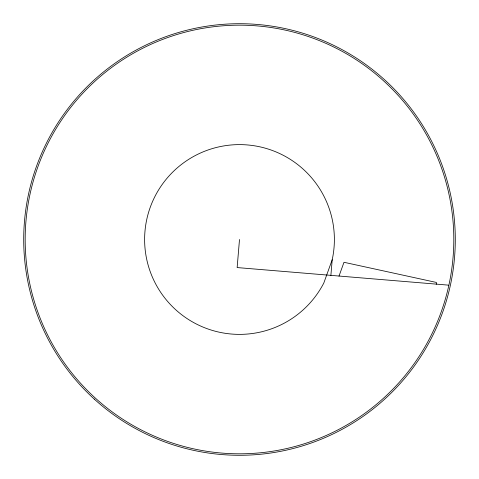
<?xml version="1.0" encoding="UTF-8"?>
<svg xmlns="http://www.w3.org/2000/svg" width="479" height="479" viewBox="0 0 479 479"><rect width="100%" height="100%" fill="white"/><g stroke="black" fill="none" stroke-linecap="round" stroke-linejoin="round"><path stroke-width="0.72" d="M239.5 239.5L237.141 267.569L448.883 285.173A214.323 214.323 0 0 0 174.41 35.29A214.323 214.323 0 0 0 95.135 397.905A214.323 214.323 0 0 0 448.841 285.358M330.881 275.449L332.204 259.72A94.884 94.884 0 0 0 218.646 146.933A94.884 94.884 0 0 0 164.423 297.519A94.884 94.884 0 0 0 323.81 283.023L332.204 259.72M436.273 284.304L436.429 282.454L343.988 262.288L339 276.132M94.261 399.091A215.789 215.789 0 0 0 450.332 285.484A215.789 215.789 0 0 0 173.907 33.919A215.789 215.789 0 0 0 94.261 399.091"/></g></svg>
